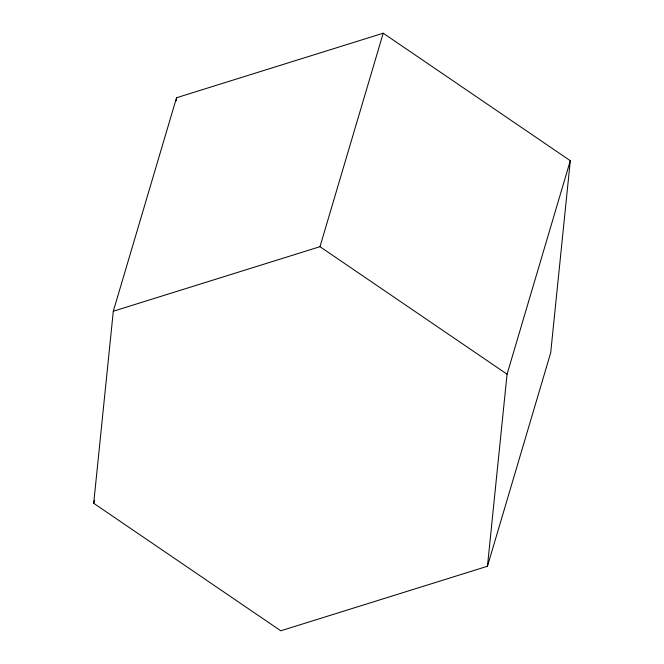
<?xml version="1.0" encoding="UTF-8"?>
<svg xmlns="http://www.w3.org/2000/svg" width="664" height="664" viewBox="0 0 664 664"><rect width="100%" height="100%" fill="white"/><g stroke="black" fill="none" stroke-linecap="round" stroke-linejoin="round"><path stroke-width="1" d="M93.699 503.287L113.303 311.233L176.541 97.741L383.219 33.2L570.301 160.713L550.697 352.767L487.459 566.259L280.781 630.8L93.699 503.287L94.578 500.307M176.226 100.82L176.541 97.741M487.459 566.259L507.064 374.197L570.301 160.713M113.303 311.233L319.982 246.684L383.219 33.2M319.982 246.684L507.064 374.197"/></g></svg>
